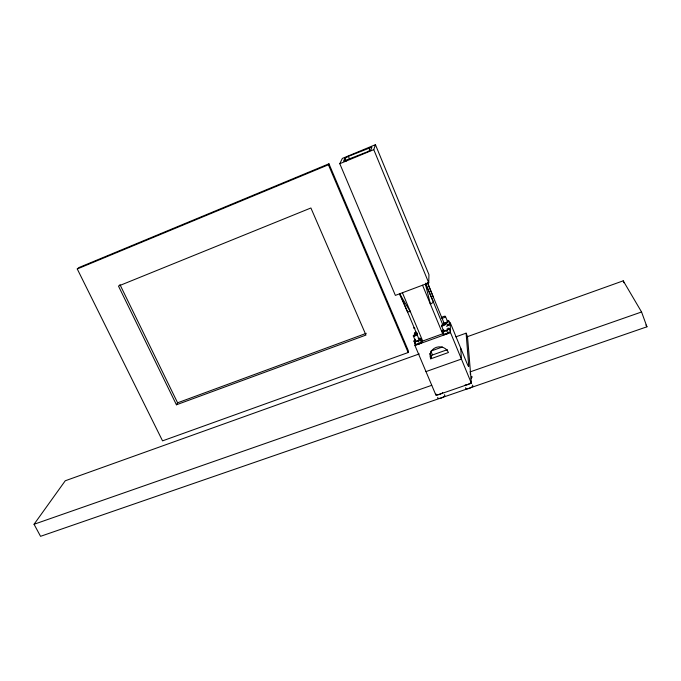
<?xml version="1.0" encoding="UTF-8"?>
<svg xmlns="http://www.w3.org/2000/svg" width="681" height="681" viewBox="0 0 681 681"><rect width="100%" height="100%" fill="white"/><g stroke="black" fill="none" stroke-linecap="round" stroke-linejoin="round"><path stroke-width="1.02" d="M430.724 358.819A9.517 8.836 1.9 0 1 436.146 347.395A9.517 8.836 1.9 0 1 448.464 352.503L430.724 358.819L430.767 355.593A9.44 8.776 1.7 0 1 430.179 353.371M428.741 282.87L428.945 274.622L375.435 144.678L342.347 158.409L339.793 163.704L395.372 295.392L428.741 282.87L373.767 149.641L375.435 144.678M455.878 336.84L466.093 333.171L467.507 336.627L471.388 383.25L436.07 395.491L414.942 345.48L415.07 343.19M415.18 341.19L415.291 339.189M408.166 352.52L408.302 350.689L328.949 163.798L78.911 267.556L77.259 268.961L162.546 440.862L408.166 352.52L328.421 164.785L328.949 163.798M344.901 158.298L343.565 161.15L367.357 151.812L370.941 149.82L371.886 147.105L348.4 156.366L344.901 158.298L346.135 161.235M176.43 404.786L365.969 335.061L310.902 207.986L118.46 286.037L176.43 404.786L177.596 402.811L366.293 333.315M421.369 343.156L422.697 341.028L442.693 333.809L443.995 334.992M467.234 336.729L623.226 280.827L641.562 311.983L646.95 326.795L40.554 536.322L34.05 524.276L65.248 480.777L419.232 353.924M443.697 329.63L442.029 330.838L443.22 333.707L444.293 334.533L447.894 333.537L450.388 331.698L449.205 328.829L448.107 328.012M442.029 330.838L443.11 331.664L446.702 330.66L449.205 328.829M415.623 339.793L413.929 341.011L415.129 343.845L416.1 344.714L419.624 343.735L422.16 341.896L419.973 338.202L418.219 338.695M450.09 323.943L447.647 325.731L446.481 322.905L448.932 321.126L450.09 323.943L449.017 323.169M413.929 341.011L414.899 341.871L418.423 340.883L420.96 339.044M415.18 334.992L414.397 333.137L416.048 331.953M446.472 326.259L450.209 324.565M77.259 268.961L328.421 164.785M339.793 163.704L373.767 149.641M414.942 345.48L450.524 332.634L450.132 322.428L466.953 363.322A5.38 0.545 69.7 0 0 468.741 366.131L466.093 333.171M431.797 350.766L442.429 346.961M430.767 355.593L447.391 349.659M425.974 371.596L461.42 359.074L460.731 348.204M34.05 524.276L431.694 385.318M469.847 371.988L641.562 311.983M443.842 323.654L446.481 322.905M417.078 333.46L415.35 333.945L414.397 333.137M420.756 341.045L422.697 341.028L402.428 292.762M447.86 320.359L448.932 321.126M421.164 341.045L422.16 341.896M399.585 293.834L410.354 311.643L407.468 311.77L399.466 293.886M645.911 324.999L646.95 326.795M119.924 284.556L177.596 402.811M425.591 284.088L433.448 302.16L430.435 304.228L425.429 284.139M418.423 340.883L419.624 343.735M413.29 335.912L415.35 340.798M414.899 341.871L416.1 344.714M348.4 156.366L349.634 159.294M429.949 353.626L431.575 357.508M419.973 338.202L420.764 340.1M400.343 294.839L418.96 339.104M430.835 351.115L432.426 354.912M425.599 283.185L442.897 325.033M368.83 147.888L370.047 150.824M441.458 325.671L443.467 330.523M443.11 331.664L444.293 334.533M422.552 285.22L442.693 333.809M445.434 316.41L447.834 322.224M450.524 332.634L471.388 383.25M427.293 282.53L444.727 324.743M446.702 330.66L447.894 333.537M427.702 282.845L433.491 297.52M623.226 280.827L623.941 282.768M470.733 381.292A3.882 1.362 -21.3 0 1 470.843 382.705M470.29 383.199A3.882 1.362 -21.3 0 1 465.114 384.995M472.308 385.114A3.882 1.379 -21.3 0 1 469.796 388.17A3.882 1.379 -21.3 0 1 465.659 387.77M447.085 328.795A2.247 0.672 -21.8 0 1 447.349 329.621A2.247 0.672 -21.8 0 1 444.744 330.804A2.247 0.672 -21.8 0 1 443.578 330.387M448.898 331.945A2.247 0.681 -21.8 0 1 447.868 332.949M446.821 333.426A2.247 0.681 -21.8 0 1 445.766 333.707M448.566 324.394A2.196 0.655 -21.8 0 1 447.621 325.169M420.713 342.126A2.222 0.672 -22.3 0 1 420.415 342.594M418.602 343.607A2.222 0.672 -22.3 0 1 416.968 343.914M414.933 328.242A2.179 0.63 -22.4 0 1 414.244 327.45M417.274 333.035A2.179 0.638 -22.3 0 1 415.887 332.694M442.795 392.435A3.839 1.353 -21.9 0 1 442.224 392.928M441.484 393.414A3.839 1.353 -21.9 0 1 436.547 394.597M436.189 394.376A3.839 1.353 -21.9 0 1 436.07 394.044M444.37 394.784A3.839 1.362 -21.9 0 1 441.748 397.866A3.839 1.362 -21.9 0 1 437.789 397.406M419.249 339.019A2.222 0.672 -22.3 0 1 418.747 340.108A2.222 0.672 -22.3 0 1 416.082 341.079A2.222 0.672 -22.3 0 1 415.665 340.321M441.501 317.644A2.205 0.638 -21.9 0 1 444.531 316.248A2.205 0.638 -21.9 0 1 444.88 317.159A2.205 0.638 -21.9 0 1 441.739 318.231M470.392 372.822A3.805 1.311 -21.3 0 1 470.12 373.98M471.558 376.372A3.797 1.319 -21.3 0 1 471.124 378.219M447.187 321.134A2.205 0.647 -21.8 0 1 446.455 322.351A2.205 0.647 -21.8 0 1 443.637 323.117M442.718 325.79A2.247 0.664 -21.9 0 0 445.638 324.003A2.247 0.664 -21.9 0 0 442.292 324.718A2.247 0.664 -21.9 0 0 442.718 325.79M414.482 336.048A2.23 0.655 -22.4 0 0 417.419 334.252A2.23 0.655 -22.4 0 0 414.159 334.95A2.23 0.655 -22.4 0 0 414.482 336.048"/></g></svg>
